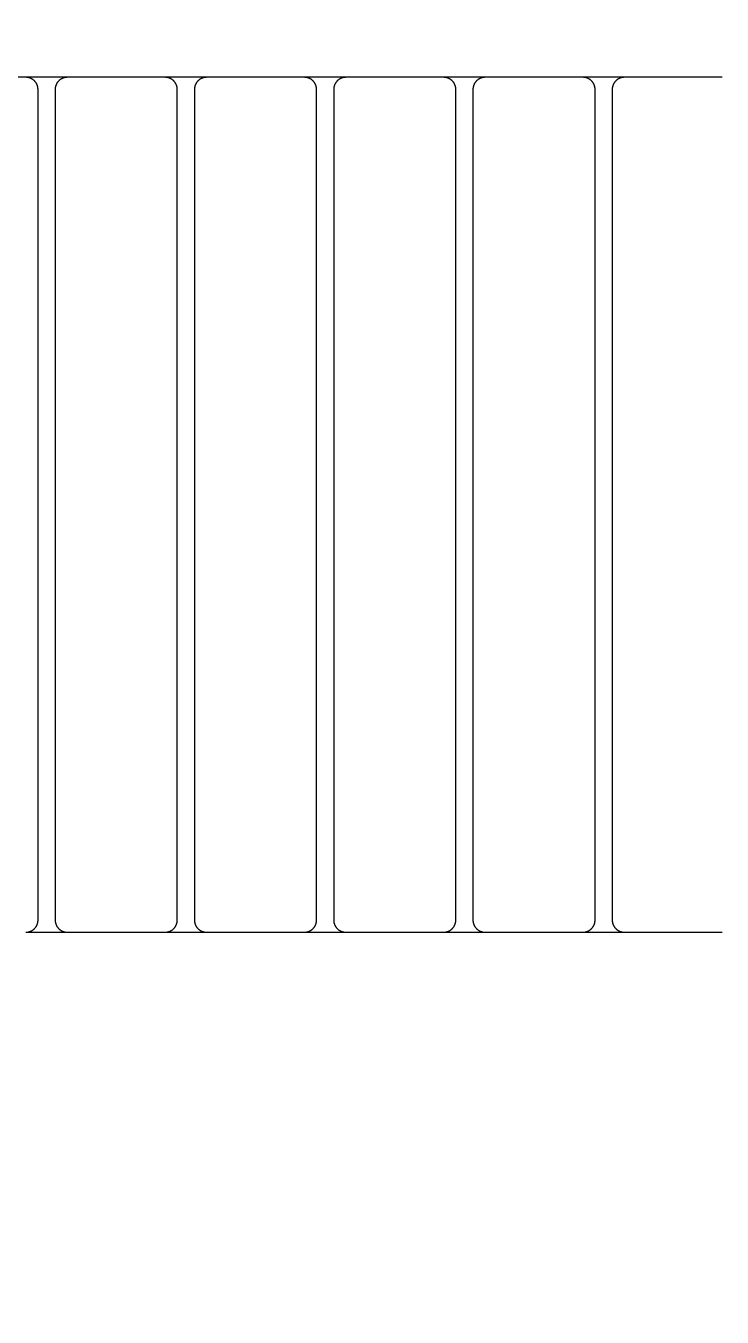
# Model space of a CAD drawing. Header units: millimetres. Extents: x -58335 to 291665, y -66693 to 213307.
# Drawn here: x 157323 to 157608, y -16409 to -15881 of the extents above; entities that cross this region are included whole.
import ezdxf

# ---------------------------------------------------------------- set-up
doc = ezdxf.new("R2010")
doc.units = ezdxf.units.MM
doc.header["$LTSCALE"] = 1000
for name, color, linetype in [('X-SITE$0$-MY-녹지', 254, 'Continuous'), ('X-SITE$0$-MY-시설선', 254, 'Continuous'), ('X-SITE$0$-MY-시설선 wood', 254, 'Continuous')]:
    doc.layers.add(name, color=color, linetype=linetype)
pattern_1 = [(0, (-29382.5, 14650.24), (317.5, 317.5), [158.75, -476.25]), (90, (-29303.13, 14570.87), (-317.5, 317.5), [158.75, -476.25])]

# ---------------------------------------------------------------- blocks, each defined once
blk = doc.blocks.new('X-SITE$0$GPSP-100')
at = {"layer": 'X-SITE$0$-MY-시설선'}
for points in [[(-1071.22, -750), (-1087.78, -750)], [(-1014.22, -750), (-1030.78, -750)], [(-957.22, -750), (-973.78, -750)], [(-900.22, -750), (-916.78, -750)], [(-843.22, -750), (-859.78, -750)], [(-1087.78, -1100), (-1071.22, -1100)], [(-1030.78, -1100), (-1014.22, -1100)], [(-973.78, -1100), (-957.22, -1100)], [(-916.78, -1100), (-900.22, -1100)], [(-859.78, -1100), (-843.22, -1100)]]:
    blk.add_lwpolyline(points, dxfattribs=at)
at = {"layer": 'X-SITE$0$-MY-시설선 wood'}
for points in [[(-1088, -750), (-1128, -750)], [(-1083, -755), (-1083, -754.89), (-1083, -754.78), (-1083.01, -754.66), (-1083.02, -754.55), (-1083.03, -754.44), (-1083.05, -754.32), (-1083.06, -754.21), (-1083.08, -754.09), (-1083.11, -753.97), (-1083.13, -753.86), (-1083.16, -753.74), (-1083.19, -753.62), (-1083.23, -753.51), (-1083.27, -753.39), (-1083.31, -753.28), (-1083.35, -753.16), (-1083.4, -753.04), (-1083.45, -752.93), (-1083.5, -752.82), (-1083.56, -752.7), (-1083.62, -752.59), (-1083.68, -752.48), (-1083.75, -752.37), (-1083.82, -752.26), (-1083.89, -752.16), (-1083.96, -752.05), (-1084.04, -751.95), (-1084.12, -751.85), (-1084.2, -751.75), (-1084.29, -751.65), (-1084.37, -751.56), (-1084.46, -751.46), (-1084.56, -751.37), (-1084.65, -751.29), (-1084.75, -751.2), (-1084.85, -751.12), (-1084.95, -751.04), (-1085.05, -750.96), (-1085.16, -750.89), (-1085.26, -750.82), (-1085.37, -750.75), (-1085.48, -750.68), (-1085.59, -750.62), (-1085.7, -750.56), (-1085.82, -750.5), (-1085.93, -750.45), (-1086.04, -750.4), (-1086.16, -750.35), (-1086.28, -750.31), (-1086.39, -750.27), (-1086.51, -750.23), (-1086.62, -750.19), (-1086.74, -750.16), (-1086.86, -750.13), (-1086.97, -750.11), (-1087.09, -750.08), (-1087.21, -750.06), (-1087.32, -750.05), (-1087.44, -750.03), (-1087.55, -750.02), (-1087.66, -750.01), (-1087.78, -750), (-1087.89, -750), (-1088, -750)], [(-1071, -750), (-1071.11, -750), (-1071.22, -750), (-1071.34, -750.01), (-1071.45, -750.02), (-1071.56, -750.03), (-1071.68, -750.05), (-1071.79, -750.06), (-1071.91, -750.08), (-1072.03, -750.11), (-1072.14, -750.13), (-1072.26, -750.16), (-1072.38, -750.19), (-1072.49, -750.23), (-1072.61, -750.27), (-1072.72, -750.31), (-1072.84, -750.35), (-1072.96, -750.4), (-1073.07, -750.45), (-1073.18, -750.5), (-1073.3, -750.56), (-1073.41, -750.62), (-1073.52, -750.68), (-1073.63, -750.75), (-1073.74, -750.82), (-1073.84, -750.89), (-1073.95, -750.96), (-1074.05, -751.04), (-1074.15, -751.12), (-1074.25, -751.2), (-1074.35, -751.29), (-1074.44, -751.37), (-1074.54, -751.46), (-1074.63, -751.56), (-1074.71, -751.65), (-1074.8, -751.75), (-1074.88, -751.85), (-1074.96, -751.95), (-1075.04, -752.05), (-1075.11, -752.16), (-1075.18, -752.26), (-1075.25, -752.37), (-1075.32, -752.48), (-1075.38, -752.59), (-1075.44, -752.7), (-1075.5, -752.82), (-1075.55, -752.93), (-1075.6, -753.04), (-1075.65, -753.16), (-1075.69, -753.28), (-1075.73, -753.39), (-1075.77, -753.51), (-1075.81, -753.62), (-1075.84, -753.74), (-1075.87, -753.86), (-1075.89, -753.97), (-1075.92, -754.09), (-1075.94, -754.21), (-1075.95, -754.32), (-1075.97, -754.44), (-1075.98, -754.55), (-1075.99, -754.66), (-1076, -754.78), (-1076, -754.89), (-1076, -755)], [(-1031, -750), (-1071, -750)], [(-1026, -755), (-1026, -754.89), (-1026, -754.78), (-1026.01, -754.66), (-1026.02, -754.55), (-1026.03, -754.44), (-1026.05, -754.32), (-1026.06, -754.21), (-1026.08, -754.09), (-1026.11, -753.97), (-1026.13, -753.86), (-1026.16, -753.74), (-1026.19, -753.62), (-1026.23, -753.51), (-1026.27, -753.39), (-1026.31, -753.28), (-1026.35, -753.16), (-1026.4, -753.04), (-1026.45, -752.93), (-1026.5, -752.82), (-1026.56, -752.7), (-1026.62, -752.59), (-1026.68, -752.48), (-1026.75, -752.37), (-1026.82, -752.26), (-1026.89, -752.16), (-1026.96, -752.05), (-1027.04, -751.95), (-1027.12, -751.85), (-1027.2, -751.75), (-1027.29, -751.65), (-1027.37, -751.56), (-1027.46, -751.46), (-1027.56, -751.37), (-1027.65, -751.29), (-1027.75, -751.2), (-1027.85, -751.12), (-1027.95, -751.04), (-1028.05, -750.96), (-1028.16, -750.89), (-1028.26, -750.82), (-1028.37, -750.75), (-1028.48, -750.68), (-1028.59, -750.62), (-1028.7, -750.56), (-1028.82, -750.5), (-1028.93, -750.45), (-1029.04, -750.4), (-1029.16, -750.35), (-1029.28, -750.31), (-1029.39, -750.27), (-1029.51, -750.23), (-1029.62, -750.19), (-1029.74, -750.16), (-1029.86, -750.13), (-1029.97, -750.11), (-1030.09, -750.08), (-1030.21, -750.06), (-1030.32, -750.05), (-1030.44, -750.03), (-1030.55, -750.02), (-1030.66, -750.01), (-1030.78, -750), (-1030.89, -750), (-1031, -750)], [(-1014, -750), (-1014.11, -750), (-1014.22, -750), (-1014.34, -750.01), (-1014.45, -750.02), (-1014.56, -750.03), (-1014.68, -750.05), (-1014.79, -750.06), (-1014.91, -750.08), (-1015.03, -750.11), (-1015.14, -750.13), (-1015.26, -750.16), (-1015.38, -750.19), (-1015.49, -750.23), (-1015.61, -750.27), (-1015.72, -750.31), (-1015.84, -750.35), (-1015.96, -750.4), (-1016.07, -750.45), (-1016.18, -750.5), (-1016.3, -750.56), (-1016.41, -750.62), (-1016.52, -750.68), (-1016.63, -750.75), (-1016.74, -750.82), (-1016.84, -750.89), (-1016.95, -750.96), (-1017.05, -751.04), (-1017.15, -751.12), (-1017.25, -751.2), (-1017.35, -751.29), (-1017.44, -751.37), (-1017.54, -751.46), (-1017.63, -751.56), (-1017.71, -751.65), (-1017.8, -751.75), (-1017.88, -751.85), (-1017.96, -751.95), (-1018.04, -752.05), (-1018.11, -752.16), (-1018.18, -752.26), (-1018.25, -752.37), (-1018.32, -752.48), (-1018.38, -752.59), (-1018.44, -752.7), (-1018.5, -752.82), (-1018.55, -752.93), (-1018.6, -753.04), (-1018.65, -753.16), (-1018.69, -753.28), (-1018.73, -753.39), (-1018.77, -753.51), (-1018.81, -753.62), (-1018.84, -753.74), (-1018.87, -753.86), (-1018.89, -753.97), (-1018.92, -754.09), (-1018.94, -754.21), (-1018.95, -754.32), (-1018.97, -754.44), (-1018.98, -754.55), (-1018.99, -754.66), (-1019, -754.78), (-1019, -754.89), (-1019, -755)], [(-974, -750), (-1014, -750)], [(-969, -755), (-969, -754.89), (-969, -754.78), (-969.01, -754.66), (-969.02, -754.55), (-969.03, -754.44), (-969.05, -754.32), (-969.06, -754.21), (-969.08, -754.09), (-969.11, -753.97), (-969.13, -753.86), (-969.16, -753.74), (-969.19, -753.62), (-969.23, -753.51), (-969.27, -753.39), (-969.31, -753.28), (-969.35, -753.16), (-969.4, -753.04), (-969.45, -752.93), (-969.5, -752.82), (-969.56, -752.7), (-969.62, -752.59), (-969.68, -752.48), (-969.75, -752.37), (-969.82, -752.26), (-969.89, -752.16), (-969.96, -752.05), (-970.04, -751.95), (-970.12, -751.85), (-970.2, -751.75), (-970.29, -751.65), (-970.37, -751.56), (-970.46, -751.46), (-970.56, -751.37), (-970.65, -751.29), (-970.75, -751.2), (-970.85, -751.12), (-970.95, -751.04), (-971.05, -750.96), (-971.16, -750.89), (-971.26, -750.82), (-971.37, -750.75), (-971.48, -750.68), (-971.59, -750.62), (-971.7, -750.56), (-971.82, -750.5), (-971.93, -750.45), (-972.04, -750.4), (-972.16, -750.35), (-972.28, -750.31), (-972.39, -750.27), (-972.51, -750.23), (-972.62, -750.19), (-972.74, -750.16), (-972.86, -750.13), (-972.97, -750.11), (-973.09, -750.08), (-973.21, -750.06), (-973.32, -750.05), (-973.44, -750.03), (-973.55, -750.02), (-973.66, -750.01), (-973.78, -750), (-973.89, -750), (-974, -750)], [(-957, -750), (-957.11, -750), (-957.22, -750), (-957.34, -750.01), (-957.45, -750.02), (-957.56, -750.03), (-957.68, -750.05), (-957.79, -750.06), (-957.91, -750.08), (-958.03, -750.11), (-958.14, -750.13), (-958.26, -750.16), (-958.38, -750.19), (-958.49, -750.23), (-958.61, -750.27), (-958.72, -750.31), (-958.84, -750.35), (-958.96, -750.4), (-959.07, -750.45), (-959.18, -750.5), (-959.3, -750.56), (-959.41, -750.62), (-959.52, -750.68), (-959.63, -750.75), (-959.74, -750.82), (-959.84, -750.89), (-959.95, -750.96), (-960.05, -751.04), (-960.15, -751.12), (-960.25, -751.2), (-960.35, -751.29), (-960.44, -751.37), (-960.54, -751.46), (-960.63, -751.56), (-960.71, -751.65), (-960.8, -751.75), (-960.88, -751.85), (-960.96, -751.95), (-961.04, -752.05), (-961.11, -752.16), (-961.18, -752.26), (-961.25, -752.37), (-961.32, -752.48), (-961.38, -752.59), (-961.44, -752.7), (-961.5, -752.82), (-961.55, -752.93), (-961.6, -753.04), (-961.65, -753.16), (-961.69, -753.28), (-961.73, -753.39), (-961.77, -753.51), (-961.81, -753.62), (-961.84, -753.74), (-961.87, -753.86), (-961.89, -753.97), (-961.92, -754.09), (-961.94, -754.21), (-961.95, -754.32), (-961.97, -754.44), (-961.98, -754.55), (-961.99, -754.66), (-962, -754.78), (-962, -754.89), (-962, -755)], [(-917, -750), (-957, -750)], [(-912, -755), (-912, -754.89), (-912, -754.78), (-912.01, -754.66), (-912.02, -754.55), (-912.03, -754.44), (-912.05, -754.32), (-912.06, -754.21), (-912.08, -754.09), (-912.11, -753.97), (-912.13, -753.86), (-912.16, -753.74), (-912.19, -753.62), (-912.23, -753.51), (-912.27, -753.39), (-912.31, -753.28), (-912.35, -753.16), (-912.4, -753.04), (-912.45, -752.93), (-912.5, -752.82), (-912.56, -752.7), (-912.62, -752.59), (-912.68, -752.48), (-912.75, -752.37), (-912.82, -752.26), (-912.89, -752.16), (-912.96, -752.05), (-913.04, -751.95), (-913.12, -751.85), (-913.2, -751.75), (-913.29, -751.65), (-913.37, -751.56), (-913.46, -751.46), (-913.56, -751.37), (-913.65, -751.29), (-913.75, -751.2), (-913.85, -751.12), (-913.95, -751.04), (-914.05, -750.96), (-914.16, -750.89), (-914.26, -750.82), (-914.37, -750.75), (-914.48, -750.68), (-914.59, -750.62), (-914.7, -750.56), (-914.82, -750.5), (-914.93, -750.45), (-915.04, -750.4), (-915.16, -750.35), (-915.28, -750.31), (-915.39, -750.27), (-915.51, -750.23), (-915.62, -750.19), (-915.74, -750.16), (-915.86, -750.13), (-915.97, -750.11), (-916.09, -750.08), (-916.21, -750.06), (-916.32, -750.05), (-916.44, -750.03), (-916.55, -750.02), (-916.66, -750.01), (-916.78, -750), (-916.89, -750), (-917, -750)], [(-900, -750), (-900.11, -750), (-900.22, -750), (-900.34, -750.01), (-900.45, -750.02), (-900.56, -750.03), (-900.68, -750.05), (-900.79, -750.06), (-900.91, -750.08), (-901.03, -750.11), (-901.14, -750.13), (-901.26, -750.16), (-901.38, -750.19), (-901.49, -750.23), (-901.61, -750.27), (-901.72, -750.31), (-901.84, -750.35), (-901.96, -750.4), (-902.07, -750.45), (-902.18, -750.5), (-902.3, -750.56), (-902.41, -750.62), (-902.52, -750.68), (-902.63, -750.75), (-902.74, -750.82), (-902.84, -750.89), (-902.95, -750.96), (-903.05, -751.04), (-903.15, -751.12), (-903.25, -751.2), (-903.35, -751.29), (-903.44, -751.37), (-903.54, -751.46), (-903.63, -751.56), (-903.71, -751.65), (-903.8, -751.75), (-903.88, -751.85), (-903.96, -751.95), (-904.04, -752.05), (-904.11, -752.16), (-904.18, -752.26), (-904.25, -752.37), (-904.32, -752.48), (-904.38, -752.59), (-904.44, -752.7), (-904.5, -752.82), (-904.55, -752.93), (-904.6, -753.04), (-904.65, -753.16), (-904.69, -753.28), (-904.73, -753.39), (-904.77, -753.51), (-904.81, -753.62), (-904.84, -753.74), (-904.87, -753.86), (-904.89, -753.97), (-904.92, -754.09), (-904.94, -754.21), (-904.95, -754.32), (-904.97, -754.44), (-904.98, -754.55), (-904.99, -754.66), (-905, -754.78), (-905, -754.89), (-905, -755)], [(-860, -750), (-900, -750)], [(-855, -755), (-855, -754.89), (-855, -754.78), (-855.01, -754.66), (-855.02, -754.55), (-855.03, -754.44), (-855.05, -754.32), (-855.06, -754.21), (-855.08, -754.09), (-855.11, -753.97), (-855.13, -753.86), (-855.16, -753.74), (-855.19, -753.62), (-855.23, -753.51), (-855.27, -753.39), (-855.31, -753.28), (-855.35, -753.16), (-855.4, -753.04), (-855.45, -752.93), (-855.5, -752.82), (-855.56, -752.7), (-855.62, -752.59), (-855.68, -752.48), (-855.75, -752.37), (-855.82, -752.26), (-855.89, -752.16), (-855.96, -752.05), (-856.04, -751.95), (-856.12, -751.85), (-856.2, -751.75), (-856.29, -751.65), (-856.37, -751.56), (-856.46, -751.46), (-856.56, -751.37), (-856.65, -751.29), (-856.75, -751.2), (-856.85, -751.12), (-856.95, -751.04), (-857.05, -750.96), (-857.16, -750.89), (-857.26, -750.82), (-857.37, -750.75), (-857.48, -750.68), (-857.59, -750.62), (-857.7, -750.56), (-857.82, -750.5), (-857.93, -750.45), (-858.04, -750.4), (-858.16, -750.35), (-858.28, -750.31), (-858.39, -750.27), (-858.51, -750.23), (-858.62, -750.19), (-858.74, -750.16), (-858.86, -750.13), (-858.97, -750.11), (-859.09, -750.08), (-859.21, -750.06), (-859.32, -750.05), (-859.44, -750.03), (-859.55, -750.02), (-859.66, -750.01), (-859.78, -750), (-859.89, -750), (-860, -750)], [(-843, -750), (-843.11, -750), (-843.22, -750), (-843.34, -750.01), (-843.45, -750.02), (-843.56, -750.03), (-843.68, -750.05), (-843.79, -750.06), (-843.91, -750.08), (-844.03, -750.11), (-844.14, -750.13), (-844.26, -750.16), (-844.38, -750.19), (-844.49, -750.23), (-844.61, -750.27), (-844.72, -750.31), (-844.84, -750.35), (-844.96, -750.4), (-845.07, -750.45), (-845.18, -750.5), (-845.3, -750.56), (-845.41, -750.62), (-845.52, -750.68), (-845.63, -750.75), (-845.74, -750.82), (-845.84, -750.89), (-845.95, -750.96), (-846.05, -751.04), (-846.15, -751.12), (-846.25, -751.2), (-846.35, -751.29), (-846.44, -751.37), (-846.54, -751.46), (-846.63, -751.56), (-846.71, -751.65), (-846.8, -751.75), (-846.88, -751.85), (-846.96, -751.95), (-847.04, -752.05), (-847.11, -752.16), (-847.18, -752.26), (-847.25, -752.37), (-847.32, -752.48), (-847.38, -752.59), (-847.44, -752.7), (-847.5, -752.82), (-847.55, -752.93), (-847.6, -753.04), (-847.65, -753.16), (-847.69, -753.28), (-847.73, -753.39), (-847.77, -753.51), (-847.81, -753.62), (-847.84, -753.74), (-847.87, -753.86), (-847.89, -753.97), (-847.92, -754.09), (-847.94, -754.21), (-847.95, -754.32), (-847.97, -754.44), (-847.98, -754.55), (-847.99, -754.66), (-848, -754.78), (-848, -754.89), (-848, -755)], [(-803, -750), (-843, -750)], [(-1083, -1095), (-1083, -755)], [(-1076, -755), (-1076, -1095)], [(-1026, -1095), (-1026, -755)], [(-1019, -755), (-1019, -1095)], [(-969, -1095), (-969, -755)], [(-962, -755), (-962, -1095)], [(-912, -1095), (-912, -755)], [(-905, -755), (-905, -1095)], [(-855, -1095), (-855, -755)], [(-848, -755), (-848, -1095)], [(-1088, -1100), (-1087.89, -1100), (-1087.78, -1100), (-1087.66, -1099.99), (-1087.55, -1099.98), (-1087.44, -1099.97), (-1087.32, -1099.95), (-1087.21, -1099.94), (-1087.09, -1099.92), (-1086.97, -1099.89), (-1086.86, -1099.87), (-1086.74, -1099.84), (-1086.62, -1099.81), (-1086.51, -1099.77), (-1086.39, -1099.73), (-1086.28, -1099.69), (-1086.16, -1099.65), (-1086.04, -1099.6), (-1085.93, -1099.55), (-1085.82, -1099.5), (-1085.7, -1099.44), (-1085.59, -1099.38), (-1085.48, -1099.32), (-1085.37, -1099.25), (-1085.26, -1099.19), (-1085.16, -1099.11), (-1085.05, -1099.04), (-1084.95, -1098.96), (-1084.85, -1098.88), (-1084.75, -1098.8), (-1084.65, -1098.71), (-1084.56, -1098.63), (-1084.46, -1098.54), (-1084.37, -1098.44), (-1084.29, -1098.35), (-1084.2, -1098.25), (-1084.12, -1098.15), (-1084.04, -1098.05), (-1083.96, -1097.95), (-1083.89, -1097.84), (-1083.82, -1097.74), (-1083.75, -1097.63), (-1083.68, -1097.52), (-1083.62, -1097.41), (-1083.56, -1097.3), (-1083.5, -1097.18), (-1083.45, -1097.07), (-1083.4, -1096.96), (-1083.35, -1096.84), (-1083.31, -1096.72), (-1083.27, -1096.61), (-1083.23, -1096.49), (-1083.19, -1096.38), (-1083.16, -1096.26), (-1083.13, -1096.14), (-1083.11, -1096.03), (-1083.08, -1095.91), (-1083.06, -1095.79), (-1083.05, -1095.68), (-1083.03, -1095.56), (-1083.02, -1095.45), (-1083.01, -1095.34), (-1083, -1095.22), (-1083, -1095.11), (-1083, -1095)], [(-1076, -1095), (-1076, -1095.11), (-1076, -1095.22), (-1075.99, -1095.34), (-1075.98, -1095.45), (-1075.97, -1095.56), (-1075.95, -1095.68), (-1075.94, -1095.79), (-1075.92, -1095.91), (-1075.89, -1096.03), (-1075.87, -1096.14), (-1075.84, -1096.26), (-1075.81, -1096.38), (-1075.77, -1096.49), (-1075.73, -1096.61), (-1075.69, -1096.72), (-1075.65, -1096.84), (-1075.6, -1096.96), (-1075.55, -1097.07), (-1075.5, -1097.18), (-1075.44, -1097.3), (-1075.38, -1097.41), (-1075.32, -1097.52), (-1075.25, -1097.63), (-1075.18, -1097.74), (-1075.11, -1097.84), (-1075.04, -1097.95), (-1074.96, -1098.05), (-1074.88, -1098.15), (-1074.8, -1098.25), (-1074.71, -1098.35), (-1074.63, -1098.44), (-1074.54, -1098.54), (-1074.44, -1098.63), (-1074.35, -1098.71), (-1074.25, -1098.8), (-1074.15, -1098.88), (-1074.05, -1098.96), (-1073.95, -1099.04), (-1073.84, -1099.11), (-1073.74, -1099.19), (-1073.63, -1099.25), (-1073.52, -1099.32), (-1073.41, -1099.38), (-1073.3, -1099.44), (-1073.18, -1099.5), (-1073.07, -1099.55), (-1072.96, -1099.6), (-1072.84, -1099.65), (-1072.72, -1099.69), (-1072.61, -1099.73), (-1072.49, -1099.77), (-1072.38, -1099.81), (-1072.26, -1099.84), (-1072.14, -1099.87), (-1072.03, -1099.89), (-1071.91, -1099.92), (-1071.79, -1099.94), (-1071.68, -1099.95), (-1071.56, -1099.97), (-1071.45, -1099.98), (-1071.34, -1099.99), (-1071.22, -1100), (-1071.11, -1100), (-1071, -1100)], [(-1031, -1100), (-1030.89, -1100), (-1030.78, -1100), (-1030.66, -1099.99), (-1030.55, -1099.98), (-1030.44, -1099.97), (-1030.32, -1099.95), (-1030.21, -1099.94), (-1030.09, -1099.92), (-1029.97, -1099.89), (-1029.86, -1099.87), (-1029.74, -1099.84), (-1029.62, -1099.81), (-1029.51, -1099.77), (-1029.39, -1099.73), (-1029.28, -1099.69), (-1029.16, -1099.65), (-1029.04, -1099.6), (-1028.93, -1099.55), (-1028.82, -1099.5), (-1028.7, -1099.44), (-1028.59, -1099.38), (-1028.48, -1099.32), (-1028.37, -1099.25), (-1028.26, -1099.19), (-1028.16, -1099.11), (-1028.05, -1099.04), (-1027.95, -1098.96), (-1027.85, -1098.88), (-1027.75, -1098.8), (-1027.65, -1098.71), (-1027.56, -1098.63), (-1027.46, -1098.54), (-1027.37, -1098.44), (-1027.29, -1098.35), (-1027.2, -1098.25), (-1027.12, -1098.15), (-1027.04, -1098.05), (-1026.96, -1097.95), (-1026.89, -1097.84), (-1026.82, -1097.74), (-1026.75, -1097.63), (-1026.68, -1097.52), (-1026.62, -1097.41), (-1026.56, -1097.3), (-1026.5, -1097.18), (-1026.45, -1097.07), (-1026.4, -1096.96), (-1026.35, -1096.84), (-1026.31, -1096.72), (-1026.27, -1096.61), (-1026.23, -1096.49), (-1026.19, -1096.38), (-1026.16, -1096.26), (-1026.13, -1096.14), (-1026.11, -1096.03), (-1026.08, -1095.91), (-1026.06, -1095.79), (-1026.05, -1095.68), (-1026.03, -1095.56), (-1026.02, -1095.45), (-1026.01, -1095.34), (-1026, -1095.22), (-1026, -1095.11), (-1026, -1095)], [(-1019, -1095), (-1019, -1095.11), (-1019, -1095.22), (-1018.99, -1095.34), (-1018.98, -1095.45), (-1018.97, -1095.56), (-1018.95, -1095.68), (-1018.94, -1095.79), (-1018.92, -1095.91), (-1018.89, -1096.03), (-1018.87, -1096.14), (-1018.84, -1096.26), (-1018.81, -1096.38), (-1018.77, -1096.49), (-1018.73, -1096.61), (-1018.69, -1096.72), (-1018.65, -1096.84), (-1018.6, -1096.96), (-1018.55, -1097.07), (-1018.5, -1097.18), (-1018.44, -1097.3), (-1018.38, -1097.41), (-1018.32, -1097.52), (-1018.25, -1097.63), (-1018.18, -1097.74), (-1018.11, -1097.84), (-1018.04, -1097.95), (-1017.96, -1098.05), (-1017.88, -1098.15), (-1017.8, -1098.25), (-1017.71, -1098.35), (-1017.63, -1098.44), (-1017.54, -1098.54), (-1017.44, -1098.63), (-1017.35, -1098.71), (-1017.25, -1098.8), (-1017.15, -1098.88), (-1017.05, -1098.96), (-1016.95, -1099.04), (-1016.84, -1099.11), (-1016.74, -1099.19), (-1016.63, -1099.25), (-1016.52, -1099.32), (-1016.41, -1099.38), (-1016.3, -1099.44), (-1016.18, -1099.5), (-1016.07, -1099.55), (-1015.96, -1099.6), (-1015.84, -1099.65), (-1015.72, -1099.69), (-1015.61, -1099.73), (-1015.49, -1099.77), (-1015.38, -1099.81), (-1015.26, -1099.84), (-1015.14, -1099.87), (-1015.03, -1099.89), (-1014.91, -1099.92), (-1014.79, -1099.94), (-1014.68, -1099.95), (-1014.56, -1099.97), (-1014.45, -1099.98), (-1014.34, -1099.99), (-1014.22, -1100), (-1014.11, -1100), (-1014, -1100)], [(-974, -1100), (-973.89, -1100), (-973.78, -1100), (-973.66, -1099.99), (-973.55, -1099.98), (-973.44, -1099.97), (-973.32, -1099.95), (-973.21, -1099.94), (-973.09, -1099.92), (-972.97, -1099.89), (-972.86, -1099.87), (-972.74, -1099.84), (-972.62, -1099.81), (-972.51, -1099.77), (-972.39, -1099.73), (-972.28, -1099.69), (-972.16, -1099.65), (-972.04, -1099.6), (-971.93, -1099.55), (-971.82, -1099.5), (-971.7, -1099.44), (-971.59, -1099.38), (-971.48, -1099.32), (-971.37, -1099.25), (-971.26, -1099.19), (-971.16, -1099.11), (-971.05, -1099.04), (-970.95, -1098.96), (-970.85, -1098.88), (-970.75, -1098.8), (-970.65, -1098.71), (-970.56, -1098.63), (-970.46, -1098.54), (-970.37, -1098.44), (-970.29, -1098.35), (-970.2, -1098.25), (-970.12, -1098.15), (-970.04, -1098.05), (-969.96, -1097.95), (-969.89, -1097.84), (-969.82, -1097.74), (-969.75, -1097.63), (-969.68, -1097.52), (-969.62, -1097.41), (-969.56, -1097.3), (-969.5, -1097.18), (-969.45, -1097.07), (-969.4, -1096.96), (-969.35, -1096.84), (-969.31, -1096.72), (-969.27, -1096.61), (-969.23, -1096.49), (-969.19, -1096.38), (-969.16, -1096.26), (-969.13, -1096.14), (-969.11, -1096.03), (-969.08, -1095.91), (-969.06, -1095.79), (-969.05, -1095.68), (-969.03, -1095.56), (-969.02, -1095.45), (-969.01, -1095.34), (-969, -1095.22), (-969, -1095.11), (-969, -1095)], [(-962, -1095), (-962, -1095.11), (-962, -1095.22), (-961.99, -1095.34), (-961.98, -1095.45), (-961.97, -1095.56), (-961.95, -1095.68), (-961.94, -1095.79), (-961.92, -1095.91), (-961.89, -1096.03), (-961.87, -1096.14), (-961.84, -1096.26), (-961.81, -1096.38), (-961.77, -1096.49), (-961.73, -1096.61), (-961.69, -1096.72), (-961.65, -1096.84), (-961.6, -1096.96), (-961.55, -1097.07), (-961.5, -1097.18), (-961.44, -1097.3), (-961.38, -1097.41), (-961.32, -1097.52), (-961.25, -1097.63), (-961.18, -1097.74), (-961.11, -1097.84), (-961.04, -1097.95), (-960.96, -1098.05), (-960.88, -1098.15), (-960.8, -1098.25), (-960.71, -1098.35), (-960.63, -1098.44), (-960.54, -1098.54), (-960.44, -1098.63), (-960.35, -1098.71), (-960.25, -1098.8), (-960.15, -1098.88), (-960.05, -1098.96), (-959.95, -1099.04), (-959.84, -1099.11), (-959.74, -1099.19), (-959.63, -1099.25), (-959.52, -1099.32), (-959.41, -1099.38), (-959.3, -1099.44), (-959.18, -1099.5), (-959.07, -1099.55), (-958.96, -1099.6), (-958.84, -1099.65), (-958.72, -1099.69), (-958.61, -1099.73), (-958.49, -1099.77), (-958.38, -1099.81), (-958.26, -1099.84), (-958.14, -1099.87), (-958.03, -1099.89), (-957.91, -1099.92), (-957.79, -1099.94), (-957.68, -1099.95), (-957.56, -1099.97), (-957.45, -1099.98), (-957.34, -1099.99), (-957.22, -1100), (-957.11, -1100), (-957, -1100)], [(-917, -1100), (-916.89, -1100), (-916.78, -1100), (-916.66, -1099.99), (-916.55, -1099.98), (-916.44, -1099.97), (-916.32, -1099.95), (-916.21, -1099.94), (-916.09, -1099.92), (-915.97, -1099.89), (-915.86, -1099.87), (-915.74, -1099.84), (-915.62, -1099.81), (-915.51, -1099.77), (-915.39, -1099.73), (-915.28, -1099.69), (-915.16, -1099.65), (-915.04, -1099.6), (-914.93, -1099.55), (-914.82, -1099.5), (-914.7, -1099.44), (-914.59, -1099.38), (-914.48, -1099.32), (-914.37, -1099.25), (-914.26, -1099.19), (-914.16, -1099.11), (-914.05, -1099.04), (-913.95, -1098.96), (-913.85, -1098.88), (-913.75, -1098.8), (-913.65, -1098.71), (-913.56, -1098.63), (-913.46, -1098.54), (-913.37, -1098.44), (-913.29, -1098.35), (-913.2, -1098.25), (-913.12, -1098.15), (-913.04, -1098.05), (-912.96, -1097.95), (-912.89, -1097.84), (-912.82, -1097.74), (-912.75, -1097.63), (-912.68, -1097.52), (-912.62, -1097.41), (-912.56, -1097.3), (-912.5, -1097.18), (-912.45, -1097.07), (-912.4, -1096.96), (-912.35, -1096.84), (-912.31, -1096.72), (-912.27, -1096.61), (-912.23, -1096.49), (-912.19, -1096.38), (-912.16, -1096.26), (-912.13, -1096.14), (-912.11, -1096.03), (-912.08, -1095.91), (-912.06, -1095.79), (-912.05, -1095.68), (-912.03, -1095.56), (-912.02, -1095.45), (-912.01, -1095.34), (-912, -1095.22), (-912, -1095.11), (-912, -1095)], [(-905, -1095), (-905, -1095.11), (-905, -1095.22), (-904.99, -1095.34), (-904.98, -1095.45), (-904.97, -1095.56), (-904.95, -1095.68), (-904.94, -1095.79), (-904.92, -1095.91), (-904.89, -1096.03), (-904.87, -1096.14), (-904.84, -1096.26), (-904.81, -1096.38), (-904.77, -1096.49), (-904.73, -1096.61), (-904.69, -1096.72), (-904.65, -1096.84), (-904.6, -1096.96), (-904.55, -1097.07), (-904.5, -1097.18), (-904.44, -1097.3), (-904.38, -1097.41), (-904.32, -1097.52), (-904.25, -1097.63), (-904.18, -1097.74), (-904.11, -1097.84), (-904.04, -1097.95), (-903.96, -1098.05), (-903.88, -1098.15), (-903.8, -1098.25), (-903.71, -1098.35), (-903.63, -1098.44), (-903.54, -1098.54), (-903.44, -1098.63), (-903.35, -1098.71), (-903.25, -1098.8), (-903.15, -1098.88), (-903.05, -1098.96), (-902.95, -1099.04), (-902.84, -1099.11), (-902.74, -1099.19), (-902.63, -1099.25), (-902.52, -1099.32), (-902.41, -1099.38), (-902.3, -1099.44), (-902.18, -1099.5), (-902.07, -1099.55), (-901.96, -1099.6), (-901.84, -1099.65), (-901.72, -1099.69), (-901.61, -1099.73), (-901.49, -1099.77), (-901.38, -1099.81), (-901.26, -1099.84), (-901.14, -1099.87), (-901.03, -1099.89), (-900.91, -1099.92), (-900.79, -1099.94), (-900.68, -1099.95), (-900.56, -1099.97), (-900.45, -1099.98), (-900.34, -1099.99), (-900.22, -1100), (-900.11, -1100), (-900, -1100)], [(-860, -1100), (-859.89, -1100), (-859.78, -1100), (-859.66, -1099.99), (-859.55, -1099.98), (-859.44, -1099.97), (-859.32, -1099.95), (-859.21, -1099.94), (-859.09, -1099.92), (-858.97, -1099.89), (-858.86, -1099.87), (-858.74, -1099.84), (-858.62, -1099.81), (-858.51, -1099.77), (-858.39, -1099.73), (-858.28, -1099.69), (-858.16, -1099.65), (-858.04, -1099.6), (-857.93, -1099.55), (-857.82, -1099.5), (-857.7, -1099.44), (-857.59, -1099.38), (-857.48, -1099.32), (-857.37, -1099.25), (-857.26, -1099.19), (-857.16, -1099.11), (-857.05, -1099.04), (-856.95, -1098.96), (-856.85, -1098.88), (-856.75, -1098.8), (-856.65, -1098.71), (-856.56, -1098.63), (-856.46, -1098.54), (-856.37, -1098.44), (-856.29, -1098.35), (-856.2, -1098.25), (-856.12, -1098.15), (-856.04, -1098.05), (-855.96, -1097.95), (-855.89, -1097.84), (-855.82, -1097.74), (-855.75, -1097.63), (-855.68, -1097.52), (-855.62, -1097.41), (-855.56, -1097.3), (-855.5, -1097.18), (-855.45, -1097.07), (-855.4, -1096.96), (-855.35, -1096.84), (-855.31, -1096.72), (-855.27, -1096.61), (-855.23, -1096.49), (-855.19, -1096.38), (-855.16, -1096.26), (-855.13, -1096.14), (-855.11, -1096.03), (-855.08, -1095.91), (-855.06, -1095.79), (-855.05, -1095.68), (-855.03, -1095.56), (-855.02, -1095.45), (-855.01, -1095.34), (-855, -1095.22), (-855, -1095.11), (-855, -1095)], [(-848, -1095), (-848, -1095.11), (-848, -1095.22), (-847.99, -1095.34), (-847.98, -1095.45), (-847.97, -1095.56), (-847.95, -1095.68), (-847.94, -1095.79), (-847.92, -1095.91), (-847.89, -1096.03), (-847.87, -1096.14), (-847.84, -1096.26), (-847.81, -1096.38), (-847.77, -1096.49), (-847.73, -1096.61), (-847.69, -1096.72), (-847.65, -1096.84), (-847.6, -1096.96), (-847.55, -1097.07), (-847.5, -1097.18), (-847.44, -1097.3), (-847.38, -1097.41), (-847.32, -1097.52), (-847.25, -1097.63), (-847.18, -1097.74), (-847.11, -1097.84), (-847.04, -1097.95), (-846.96, -1098.05), (-846.88, -1098.15), (-846.8, -1098.25), (-846.71, -1098.35), (-846.63, -1098.44), (-846.54, -1098.54), (-846.44, -1098.63), (-846.35, -1098.71), (-846.25, -1098.8), (-846.15, -1098.88), (-846.05, -1098.96), (-845.95, -1099.04), (-845.84, -1099.11), (-845.74, -1099.19), (-845.63, -1099.25), (-845.52, -1099.32), (-845.41, -1099.38), (-845.3, -1099.44), (-845.18, -1099.5), (-845.07, -1099.55), (-844.96, -1099.6), (-844.84, -1099.65), (-844.72, -1099.69), (-844.61, -1099.73), (-844.49, -1099.77), (-844.38, -1099.81), (-844.26, -1099.84), (-844.14, -1099.87), (-844.03, -1099.89), (-843.91, -1099.92), (-843.79, -1099.94), (-843.68, -1099.95), (-843.56, -1099.97), (-843.45, -1099.98), (-843.34, -1099.99), (-843.22, -1100), (-843.11, -1100), (-843, -1100)], [(-1071, -1100), (-1031, -1100)], [(-1014, -1100), (-974, -1100)], [(-957, -1100), (-917, -1100)], [(-900, -1100), (-860, -1100)], [(-843, -1100), (-803, -1100)]]:
    blk.add_lwpolyline(points, dxfattribs=at)
blk = doc.blocks.new('X-SITE$0$240910_L-1F')
at = {"layer": 'X-SITE$0$-MY-녹지'}
h = blk.add_hatch(dxfattribs=at)
h.set_pattern_fill('CROSS', color=256, scale=50, style=2)
h.set_pattern_definition(pattern_1)
edge = h.paths.add_edge_path()
edge.add_line((167850, -2045.25), (167850, 3516.56))
edge.add_arc((169000, 3516.56), 1150, 135, 180, ccw=False)
edge.add_line((168186.83, 4329.73), (170751.04, 6893.95))
edge.add_arc((170150, 7494.99), 850, 315, 360)
edge.add_line((171000, 7494.99), (171000, 10430.77))
edge.add_arc((170650, 10430.77), 350, 0, 90)
edge.add_line((170650, 10780.77), (169000, 10780.77))
edge.add_line((169000, 10780.77), (169000, 15580.77))
edge.add_line((169000, 15580.77), (171150, 15580.77))
edge.add_arc((171150, 15930.77), 350, 270, 360)
edge.add_line((171500, 15930.77), (171500, 18665.51))
edge.add_line((171500, 18665.51), (172500, 19665.51))
edge.add_line((172500, 19665.51), (172500, 33574.84))
edge.add_arc((171500, 32018.4), 1850, 57.27956, 90)
edge.add_line((171500, 33868.4), (163650, 33868.4))
edge.add_line((163650, 33868.4), (163650, -2251.6))
edge.add_line((163650, -2251.6), (118350, -2251.6))
edge.add_line((118350, -2251.6), (118350, 24610.81))
edge.add_arc((118000, 24610.81), 350, 0, 134.5656)
edge.add_line((117754.4, 24860.17), (112674.6, 19856.82))
edge.add_arc((113271.07, 19251.24), 850, 134.56562, 180)
edge.add_line((112421.07, 19251.24), (112421.07, -3601.59))
edge.add_arc((113271.07, -3601.59), 850, 180, 270)
edge.add_line((113271.07, -4451.59), (115271.08, -4451.59))
edge.add_line((115271.08, -4451.59), (117627.53, -6101.59))
edge.add_line((117627.53, -6101.59), (164145.73, -6101.6))
edge.add_line((164145.73, -6101.6), (167601.04, -2646.29))
edge.add_arc((167000, -2045.25), 850, 314.99999, 360)
h = blk.add_hatch(dxfattribs=at)
h.set_pattern_fill('CROSS', color=256, scale=50, style=2)
h.set_pattern_definition(pattern_1)
edge = h.paths.add_edge_path()
edge.add_line((167850, -2045.25), (167850, 3516.56))
edge.add_arc((169000, 3516.56), 1150, 135, 180, ccw=False)
edge.add_line((168186.83, 4329.73), (170751.04, 6893.95))
edge.add_arc((170150, 7494.99), 850, 315, 360)
edge.add_line((171000, 7494.99), (171000, 10430.77))
edge.add_arc((170650, 10430.77), 350, 0, 90)
edge.add_line((170650, 10780.77), (169000, 10780.77))
edge.add_line((169000, 10780.77), (169000, 15580.77))
edge.add_line((169000, 15580.77), (171150, 15580.77))
edge.add_arc((171150, 15930.77), 350, 270, 360)
edge.add_line((171500, 15930.77), (171500, 18665.51))
edge.add_line((171500, 18665.51), (172500, 19665.51))
edge.add_line((172500, 19665.51), (172500, 33574.84))
edge.add_arc((171500, 32018.4), 1850, 57.27956, 90)
edge.add_line((171500, 33868.4), (163650, 33868.4))
edge.add_line((163650, 33868.4), (163650, -2251.6))
edge.add_line((163650, -2251.6), (118350, -2251.6))
edge.add_line((118350, -2251.6), (118350, 24610.81))
edge.add_arc((118000, 24610.81), 350, 0, 134.5656)
edge.add_line((117754.4, 24860.17), (112674.6, 19856.82))
edge.add_arc((113271.07, 19251.24), 850, 134.56562, 180)
edge.add_line((112421.07, 19251.24), (112421.07, -3601.59))
edge.add_arc((113271.07, -3601.59), 850, 180, 270)
edge.add_line((113271.07, -4451.59), (115271.08, -4451.59))
edge.add_line((115271.08, -4451.59), (117627.53, -6101.59))
edge.add_line((117627.53, -6101.59), (164145.73, -6101.6))
edge.add_line((164145.73, -6101.6), (167601.04, -2646.29))
edge.add_arc((167000, -2045.25), 850, 314.99999, 360)
at = {"layer": 'X-SITE$0$-MY-시설선'}
blk.add_blockref('X-SITE$0$GPSP-100', (129028.1, -501.6), dxfattribs=at)
blk.add_blockref('X-SITE$0$GPSP-100', (129028.1, -501.6), dxfattribs=at)

msp = doc.modelspace()

# ---------------------------------------------------------------- block references
msp.add_blockref('X-SITE$0$240910_L-1F', (29382.5, -14650.24))

doc.saveas('drawing.dxf')
